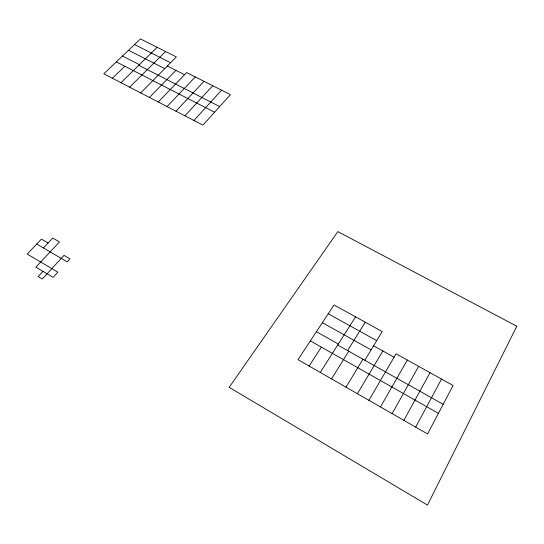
<?xml version="1.0" encoding="UTF-8"?>
<svg xmlns="http://www.w3.org/2000/svg" width="544" height="544" viewBox="0 0 544 544"><rect width="100%" height="100%" fill="white"/><g stroke="black" fill="none" stroke-linecap="round" stroke-linejoin="round"><path stroke-width="0.82" d="M415.684 427.128L441.524 379.059M403.872 420.356L430.046 372.681M392.136 413.624L418.642 366.35M380.474 406.939L407.313 360.06M368.9 400.302L396.059 353.811L453.07 385.472L427.584 433.949L298.01 359.659L334.03 304.98L382.228 331.541L364.827 360.264M357.394 393.706L382.867 350.975M345.97 387.158L362.957 359.217M347.589 350.574L365.296 322.211M331.541 378.889L348.765 351.234M320.294 372.436L355.579 316.853M309.114 366.03L321.354 347.106M193.909 120.469L221.564 90.188M43.01 271.361L38.196 276.563L42.296 279.004L64.029 255.347L69.979 258.815L67.211 261.854L36.734 244.045M184.919 115.811L212.765 85.748M175.977 111.18L204.007 81.328M43.432 247.962L52.761 238.061L59.452 241.937L35.911 267.158L53.108 277.338L57.848 272.129L27.2 254.068L41.439 239.102L48.117 242.991M167.09 106.57L195.303 76.935M158.243 101.993L186.64 72.563L230.411 94.649L202.953 125.154L103.856 73.814L140.434 38.916L176.365 56.93L140.699 92.902M149.45 97.43L175.923 70.373M129.635 87.169L165.58 51.517M120.999 82.695L157.155 47.294M112.404 78.241L124.821 66.239M134.518 44.56L170.598 62.744M167.334 66.035L184.545 74.732M128.534 50.266L164.764 68.626M122.475 56.046L139.407 64.675M138.768 65.3L219.694 106.556M116.348 61.9L214.588 112.227M328.243 313.766L376.713 340.646M373.585 345.807L394.067 357.211M322.374 322.68L371.11 349.887M316.418 331.718L338.327 344.032M337.702 345.012L443.163 404.314M310.372 340.898L438.423 413.331M516.8 326.25L427.482 505.084L229.16 387.335L337.844 231.601L516.8 326.25"/></g></svg>
